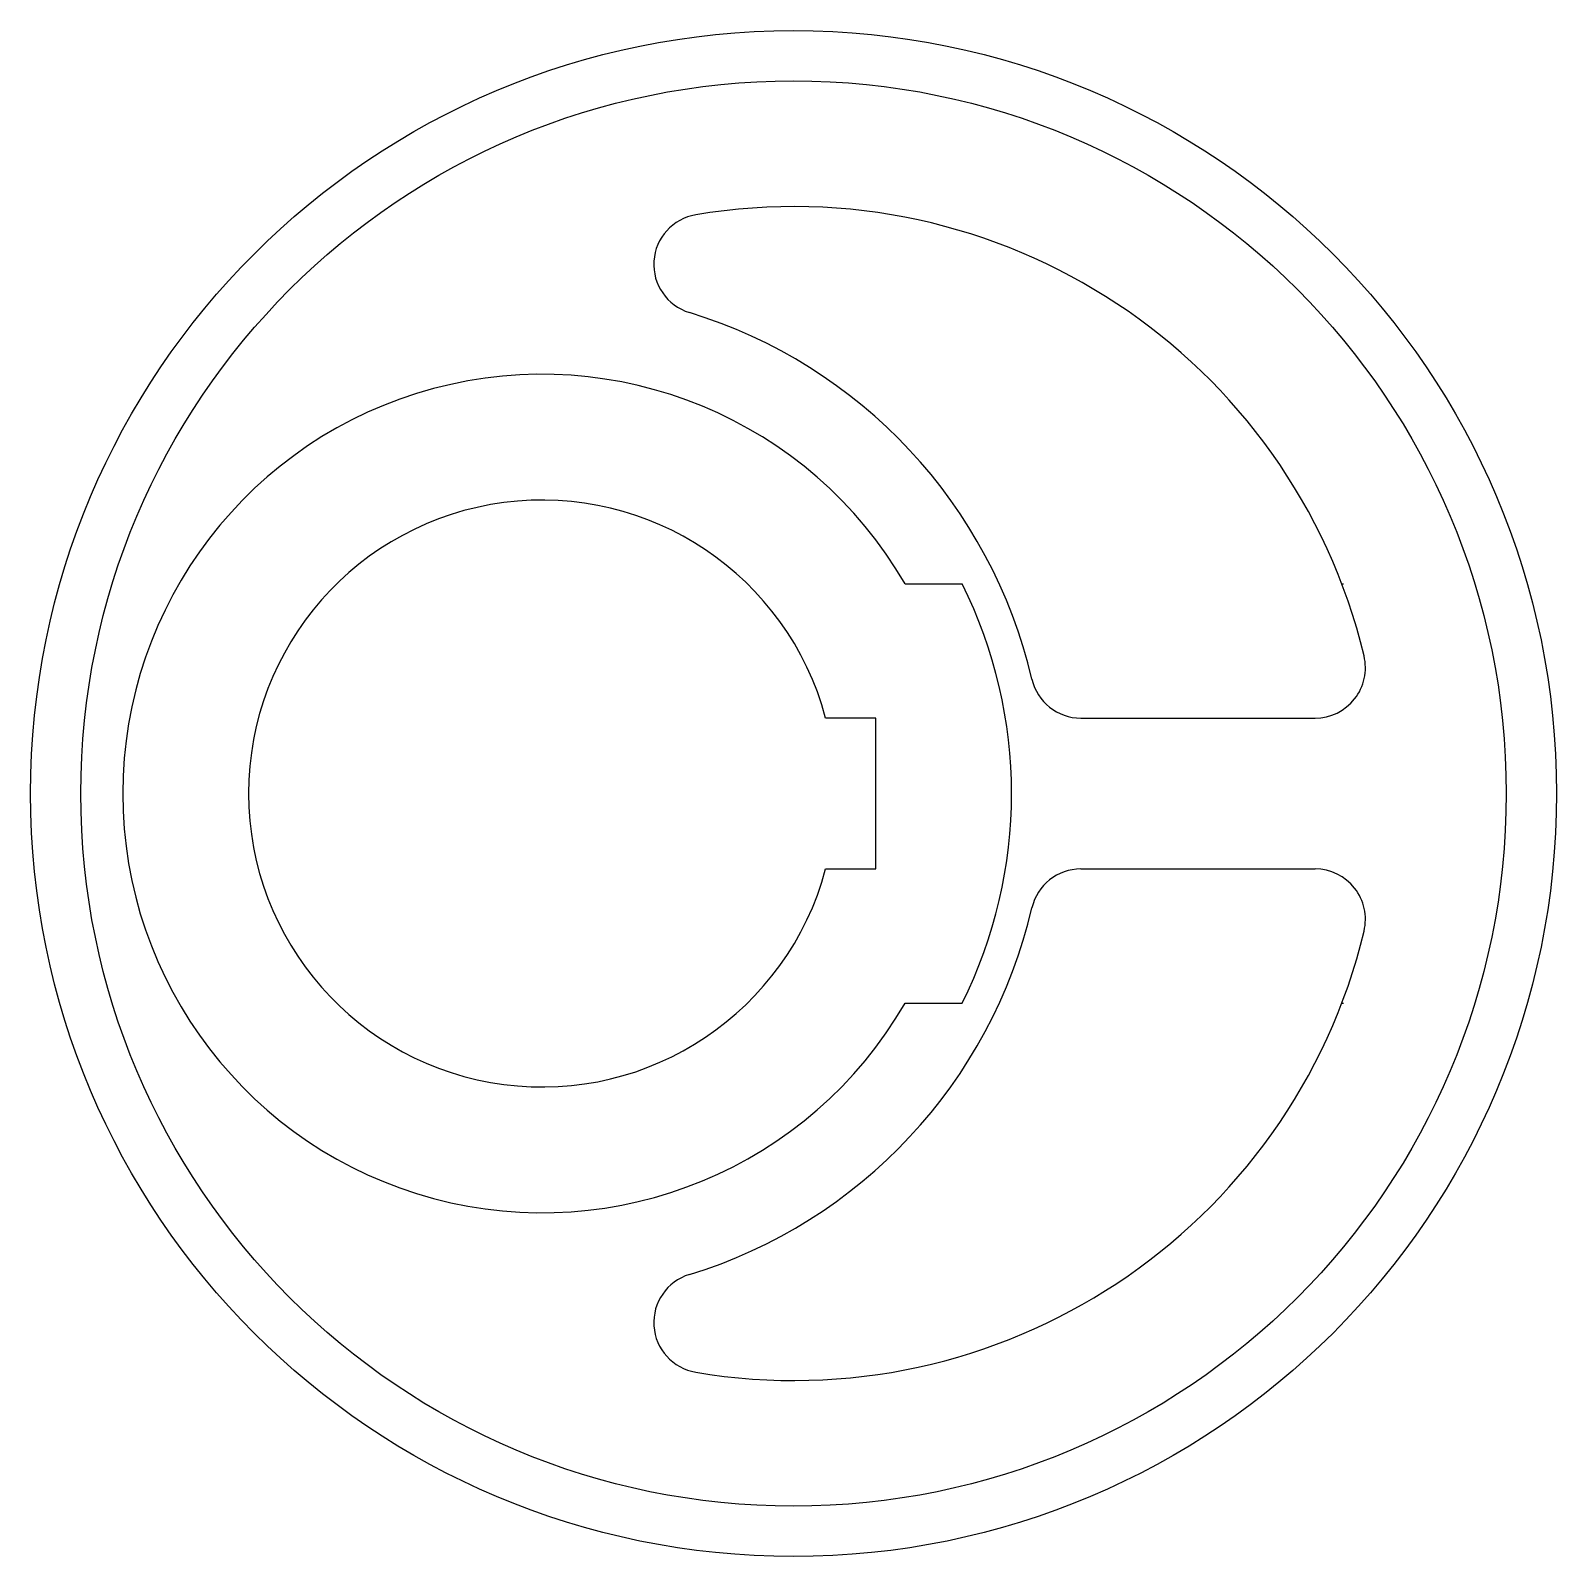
# Model space of a CAD drawing. Header units: inches. Extents: x -44 to 138, y -75 to 107.
import ezdxf

# ---------------------------------------------------------------- set-up
doc = ezdxf.new("R2010")
doc.units = ezdxf.units.IN
doc.header["$MEASUREMENT"] = 0

msp = doc.modelspace()

# ---------------------------------------------------------------- linework, layer by layer
for p, q in [((60.74, 40.92), (67.55, 40.92)), ((112.82, 40.92), (113.05, 40.92)), ((81.71, 24.92), (109.65, 24.92)), ((81.71, 6.92), (109.65, 6.92)), ((60.74, -9.08), (67.55, -9.08)), ((112.82, -9.08), (113.05, -9.08))]:
    msp.add_line(p, q)
msp.add_lwpolyline([(51.26, 6.92), (57.26, 6.92), (57.26, 24.92), (51.26, 24.92)])
for radius in [91, 85]:
    msp.add_circle((47.44, 15.92), radius)
for centre, radius, start, end in [((47.44, 15.92), 70, 13.5548, 99.5941), ((36.77, 79.03), 6, 99.5941, 252.9666), ((17.44, 15.92), 60, 13.1366, 72.9666), ((17.44, 15.92), 50, 30, 330), ((17.44, 15.92), 35, 14.9006, 345.0994), ((17.44, 15.92), 56, 333.4852, 26.5148), ((109.65, 30.92), 6, 270, 13.5548), ((81.71, 30.92), 6, 193.1366, 270), ((81.71, 0.92), 6, 90, 166.8634), ((109.65, 0.92), 6, 346.4452, 90), ((17.44, 15.92), 60, 287.0334, 346.8634), ((47.44, 15.92), 70, 260.4059, 346.4452), ((36.77, -47.18), 6, 107.0334, 260.4059)]:
    msp.add_arc(centre, radius, start, end)

doc.saveas('drawing.dxf')
